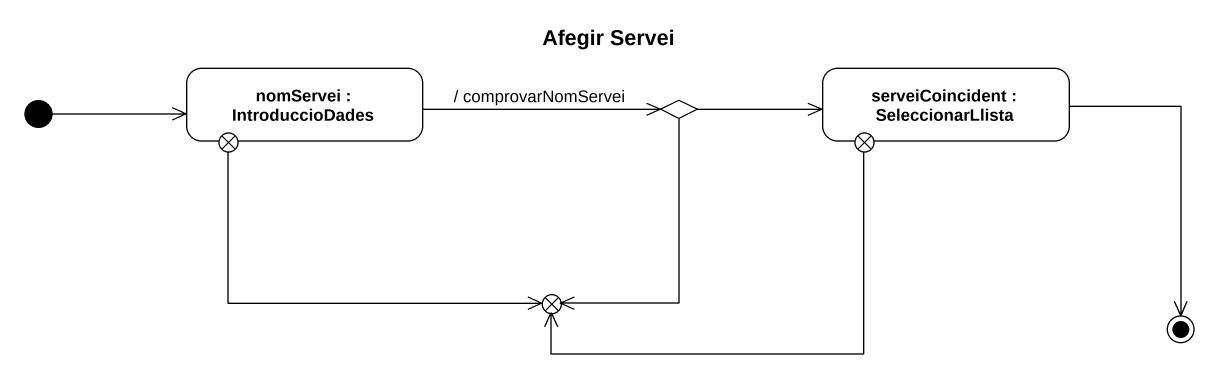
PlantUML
@startuml
title Afegir Servei
hide empty description
state "nomServei : IntroduccioDades" as nomServei
state "serveiCoincident : SeleccionarLlista" as serveiCoincident
state exit1 <<choice>>
state choice1 <<choice>>
state exit2 <<choice>>
state exit3 <<choice>>
[*] -right-> nomServei
nomServei -right-> choice1 : / comprovarNomServei
exit1 -right-> exit3
choice1 -right-> serveiCoincident
choice1 --> exit3
exit2 -left-> exit3
serveiCoincident --> [*]
@enduml
